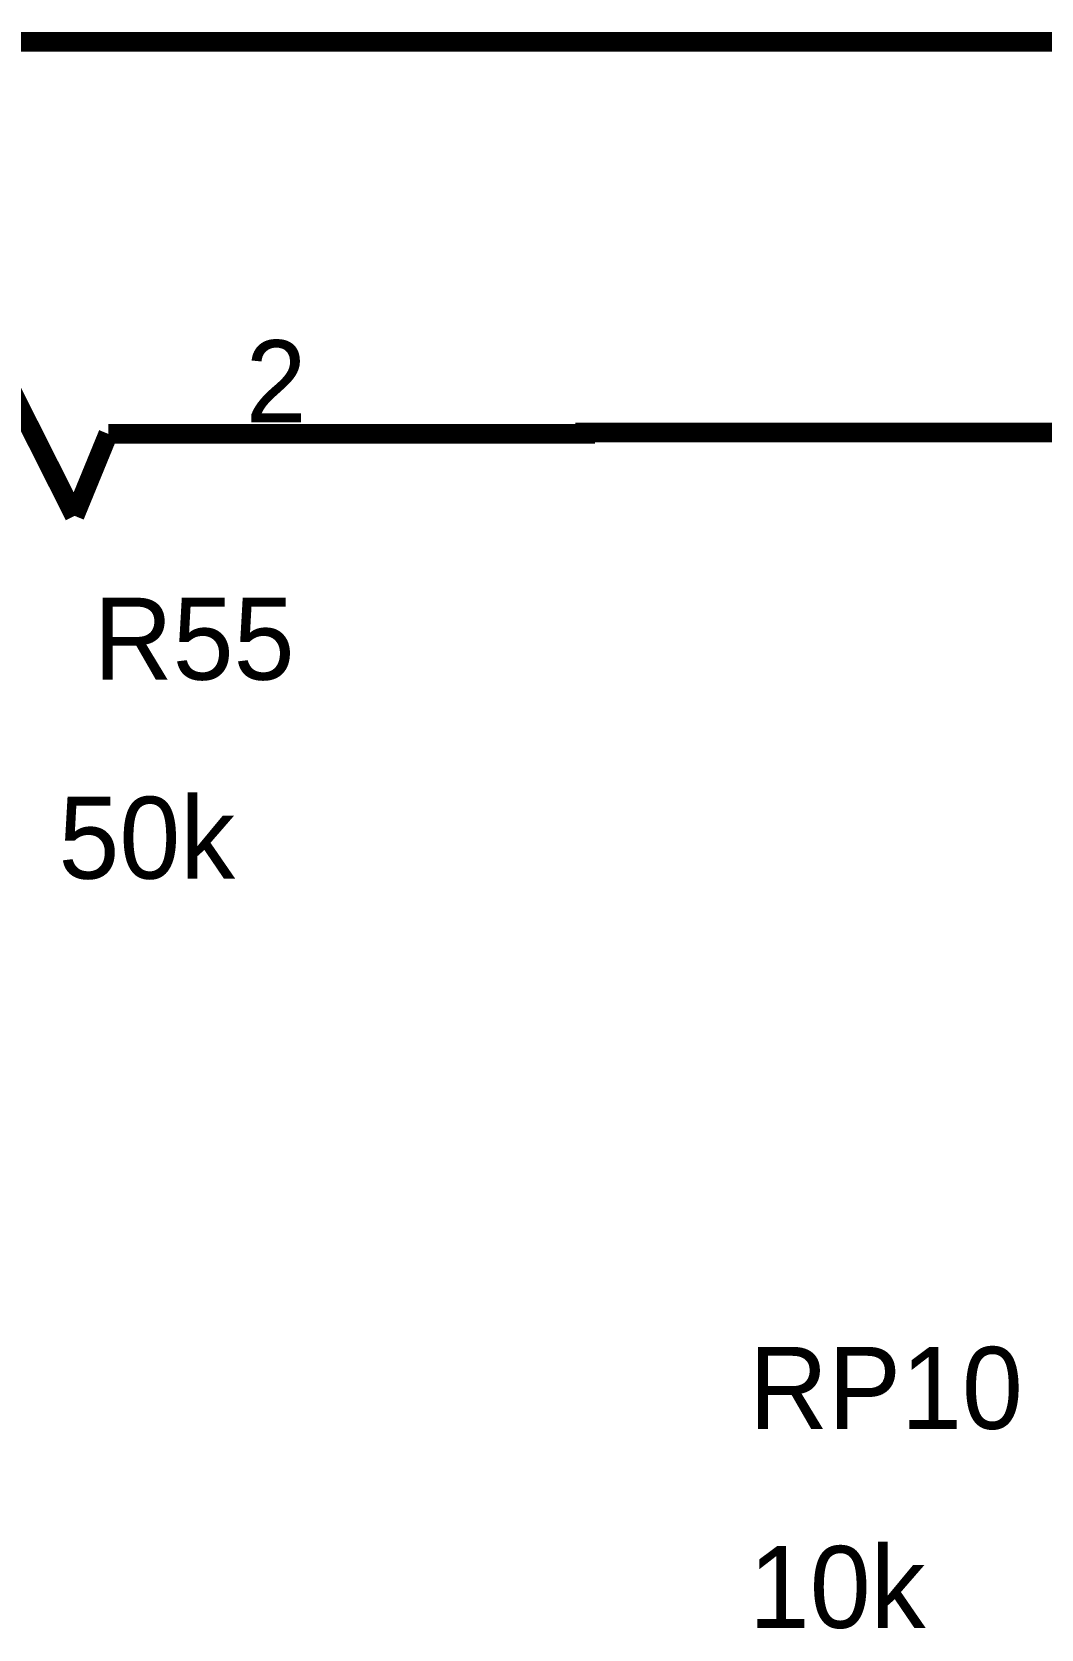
# Model space of a CAD drawing. Header units: millimetres. Extents: x 0 to 800, y 0 to 567.
# Drawn here: x 39.55 to 55.01, y 149.25 to 173.7 of the extents above; entities that cross this region are included whole.
import ezdxf

# ---------------------------------------------------------------- set-up
doc = ezdxf.new("R2010")
doc.units = ezdxf.units.MM
doc.layers.add('Sheet', color=255, linetype='Continuous')

msp = doc.modelspace()

# ---------------------------------------------------------------- linework, layer by layer
at = {"layer": 'Sheet', "const_width": 0.3}
for points in [[(56.827, 173.546), (26.005, 173.546), (26.005, 170.051), (25.222, 170.051)], [(38.93, 168.82), (40.207, 166.288)], [(45.806, 167.543), (48.024, 167.543), (48.024, 167.565), (66.548, 167.565), (66.548, 153.096), (77.837, 153.096)], [(40.207, 166.288), (40.722, 167.543)], [(40.722, 167.543), (45.806, 167.543)], [(40.722, 167.543), (41.483, 167.543)]]:
    msp.add_lwpolyline(points, dxfattribs=at)

# ---------------------------------------------------------------- texts
at = {"layer": 'Sheet'}
for s, height, p in [('2', 1.254, (42.827, 167.722)), ('R55', 1.2543, (40.498, 163.78)), ('50k', 1.2543, (39.96, 160.734)), ('RP10', 1.2543, (50.533, 152.312)), ('10k', 1.2543, (50.533, 149.265))]:
    msp.add_text(s, height=height, dxfattribs=at).set_placement(p)

doc.saveas('drawing.dxf')
